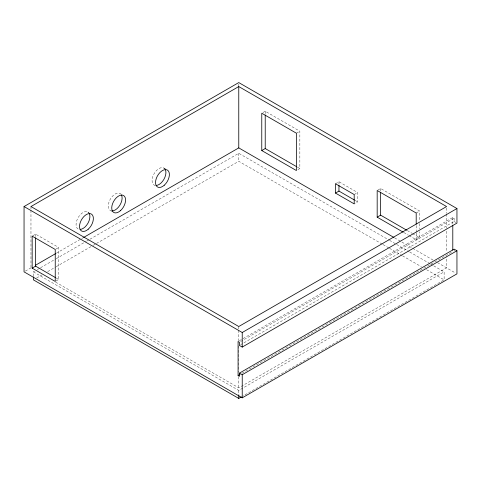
<?xml version="1.0" encoding="UTF-8"?>
<svg xmlns="http://www.w3.org/2000/svg" width="481" height="481" viewBox="0 0 481 481"><rect width="100%" height="100%" fill="white"/><g stroke="black" fill="none" stroke-linecap="round" stroke-linejoin="round"><path stroke-width="0.36" stroke-dasharray="2.4 1.8" d="M32.726 235.81L35.612 234.145L58.7 247.475L58.7 279.467L55.814 281.132M262.921 112.56L265.223 111.231L299.855 131.223L299.855 168.548L296.398 170.545M55.814 249.14L58.7 247.475M25.349 271.11L31.205 267.731M56.289 253.24L83.261 237.674M33.411 276.226L33.411 271.861L34.71 271.11M37.308 269.613L39.911 268.109M40.56 267.737L55.507 259.103M56.157 258.73L86.051 241.468M86.7 241.095L89.298 239.592M89.947 239.219L238.768 153.301L388.888 239.971M36.658 277.982L41.859 274.982M47.709 271.603L55.507 267.105M56.157 266.727L92.55 245.719M93.2 245.34L95.797 243.843M96.447 243.464L238.768 161.297L382.389 244.216M296.398 133.219L299.855 131.223M335.491 183.754L338.955 181.752L357.654 192.55L357.654 201.882L354.19 203.878M354.19 194.552L357.654 192.55M377.753 190.157L380.633 188.498L419.654 211.021L419.654 220.653M416.197 213.017L419.654 211.021M239.376 340.722L452.795 217.508L454.118 218.272L454.118 221.476L240.704 344.691M409.042 235.552L416.197 239.676L419.654 237.68L419.654 231.758M240.704 341.492L454.118 218.272M241.979 373.268L452.795 251.557M55.64 282.113L238.768 387.836L446.572 267.863L446.572 256.644M33.411 271.861L238.768 390.422L444.125 271.861L444.125 279.858L242.671 396.17M454.118 221.476L455.82 222.456M297.288 167.069L299.855 168.548M355.074 200.391L357.654 201.882M407.299 230.549L411.85 233.177M412.5 233.556L419.654 237.68M403.842 232.545L408.393 235.173M394.612 237.873L433.585 260.365M437.469 262.614L455.651 273.112M389.538 240.344L396.037 244.095M396.687 244.474L409.03 251.599M409.686 251.978L429.828 263.606M430.477 263.985L433.08 265.482M433.73 265.861L444.125 271.861M383.038 244.588L388.888 247.968M389.538 248.34L401.888 255.471M402.537 255.85L421.38 266.727M426.581 269.727L444.125 279.858M163.889 168.061L165.62 169.059M155.249 185.69L154.094 185.023A9.794 5.658 -60 0 1 154.774 172.631A9.794 5.658 -60 0 1 164.989 169.078M121.248 194.18L120.094 193.512A9.794 5.658 -60 0 0 110.293 199.164A9.794 5.658 -60 0 0 110.293 210.48L111.448 211.141M87.879 212.031L89.033 212.692M56.133 277.988L58.7 279.467M454.166 249.146L454.166 251.07M452.795 217.508L452.795 224.17M446.572 208.039L446.572 213.275M446.572 214.021L446.572 228.228M446.572 231.223L446.572 252.158M419.654 223.611L419.654 228.794M416.197 225.607L416.197 232.275M416.197 233.014L416.197 239.676M380.633 188.498L380.633 191.456M338.955 181.752L338.955 184.626M265.223 111.231L265.223 114.213M238.768 84.079L238.768 86.333M238.768 153.301L238.768 161.297M238.768 326.521L238.768 329.509M238.768 330.261L238.768 340.728M238.768 345.965L238.768 372.132M238.768 376.623L238.768 387.836M238.768 390.422L238.768 394.059M35.612 234.145L35.612 237.121M30.964 206.547L30.964 209.536M30.964 210.281L30.964 267.863M78.084 228.992A9.794 5.658 -60 0 1 78.764 216.6A9.794 5.658 -60 0 1 88.979 213.047"/><path stroke-width="0.72" d="M24.05 206.547L238.768 82.576L456.95 208.544L456.95 223.106L242.232 347.078L239.4 345.442L239.4 342.244L238.077 341.474L238.077 375.523L239.448 376.316L239.448 373.112L454.166 249.146L456.95 250.757L456.95 273.863L242.232 397.829L24.05 271.861L24.05 206.547L242.232 332.509L456.95 208.544M238.768 86.568L30.964 206.547L238.768 326.521L446.572 206.547L238.768 86.568L238.768 147.889L83.562 237.494M35.51 265.235L55.64 253.613M32.155 268.133L55.243 281.463L55.243 249.471L32.155 236.141L32.155 268.133L35.612 266.137L55.489 277.615M261.766 150.547L296.398 170.545L296.398 133.219L261.766 113.227L261.766 150.547L265.223 148.551L296.651 166.697M335.491 193.085L354.19 203.878L354.19 194.552L335.491 183.754L335.491 193.085L338.955 191.083L354.431 200.018M416.197 224.128L416.197 213.017L377.176 190.494L377.176 217.153L380.633 215.157L406.643 230.177M238.077 375.523L240.025 374.392M239.448 373.112L242.232 374.723L456.95 250.757M33.411 276.954L33.411 279.858L238.768 398.424L241.366 396.921M377.176 217.153L403.192 232.173M238.768 147.889L393.975 237.494M452.795 225.649L452.795 250.072M380.633 192.202L380.633 215.157M338.955 185.341L338.955 191.083M265.223 114.959L265.223 148.551M242.232 332.509L242.232 347.078M242.232 374.723L242.232 397.829M238.768 394.787L238.768 398.424M35.612 237.867L35.612 266.137M89.256 213.504A9.794 5.658 -60 0 1 87.879 223.34A9.794 5.658 -60 0 1 80.05 229.449M121.471 194.991A9.794 5.658 -60 0 1 119.871 205.189A9.794 5.658 -60 0 1 111.73 210.918M165.266 169.534A9.794 5.658 -60 0 1 163.889 179.371A9.794 5.658 -60 0 1 156.06 185.48M88.233 229.203A9.794 5.658 -60 0 0 91.342 214.027A9.794 5.658 -60 0 0 79.75 224.302A9.794 5.658 -60 0 0 88.233 229.203M120.448 210.684A9.794 5.658 -60 0 0 123.557 195.508A9.794 5.658 -60 0 0 111.965 205.784A9.794 5.658 -60 0 0 120.448 210.684M164.249 185.233A9.794 5.658 -60 0 0 167.352 170.058A9.794 5.658 -60 0 0 155.766 180.333A9.794 5.658 -60 0 0 164.249 185.233"/></g></svg>
